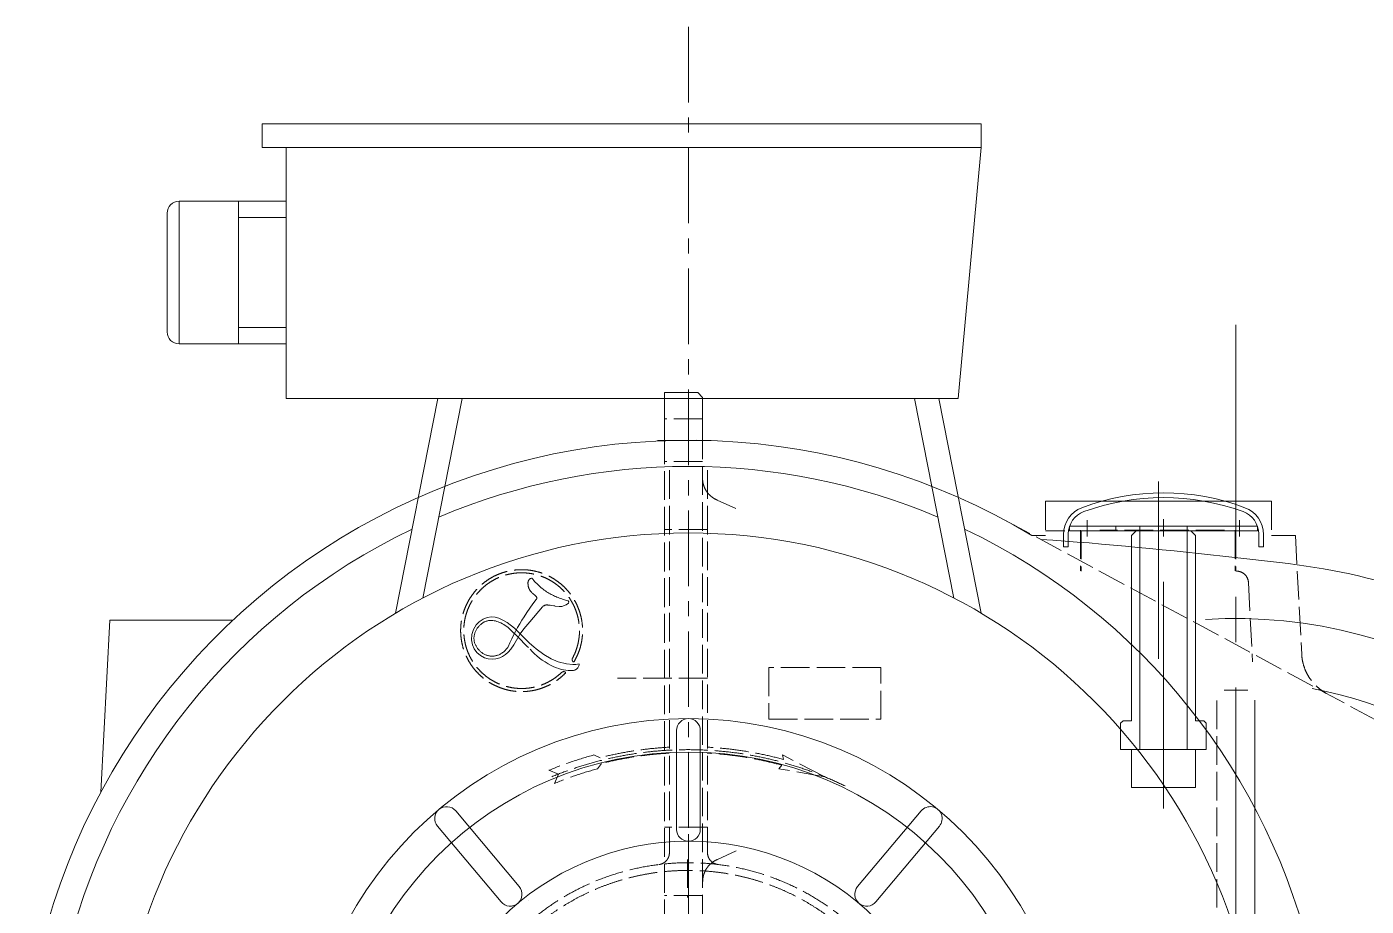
# Model space of a CAD drawing. Header units: millimetres. Extents: x 1925 to 561113, y 7411 to 433459.
# Drawn here: x 119519 to 133811, y 345388 to 354773 of the extents above; entities that cross this region are included whole.
import ezdxf

# ---------------------------------------------------------------- set-up
doc = ezdxf.new("R2010")
doc.units = ezdxf.units.MM
doc.header["$LTSCALE"] = 25.4
for name, pattern in [('ACAD_ISO02W100', [15, 12, -3]), ('CENTER', [50.8, 31.75, -6.35, 6.35, -6.35]), ('EB_DASH', [6, 3, -3])]:
    doc.linetypes.add(name, pattern=pattern)
for name, color, linetype, lineweight in [('CAXA0', 7, 'Continuous', 5), ('CAXA1', 5, 'CENTER', 5), ('CAXA2', 6, 'EB_DASH', 5), ('CAXA3', 7, 'Continuous', 5)]:
    doc.layers.add(name, color=color, linetype=linetype, lineweight=lineweight)

msp = doc.modelspace()

# ---------------------------------------------------------------- linework, layer by layer
at = {"color": 7, "lineweight": 5}
for p, q in [((129702.73, 353738.86), (122031.93, 353738.86)), ((122031.93, 353738.86), (122031.93, 353484.86)), ((129702.73, 353738.86), (129702.73, 353484.86)), ((129702.73, 353484.86), (122031.93, 353484.86)), ((122285.93, 353484.86), (122285.93, 350804.34)), ((129702.73, 353484.86), (129456.31, 350804.34)), ((121142.93, 352911.09), (121142.93, 351389.36)), ((121142.93, 352911.09), (122285.93, 352911.09)), ((121777.93, 352911.09), (121777.93, 351389.36)), ((121015.93, 352784.09), (121015.93, 351516.36)), ((122285.93, 352735.82), (121777.93, 352735.82)), ((122285.93, 351564.62), (121777.93, 351564.62)), ((122285.93, 351389.36), (121142.93, 351389.36)), ((129456.31, 350804.34), (122285.93, 350804.34)), ((123906.12, 350804.34), (123454.33, 348514.01)), ((124165.02, 350804.34), (123745.2, 348676.07)), ((128992.05, 350804.34), (129411.87, 348676.07)), ((129250.94, 350804.34), (129702.73, 348514.01)), ((126451.53, 347263.13), (126451.53, 346208.28)), ((126705.53, 347263.13), (126705.53, 346208.28)), ((124095.37, 346405.56), (124773.41, 345597.5)), ((129061.7, 346405.56), (128383.65, 345597.5)), ((123900.79, 346242.29), (124578.84, 345434.23)), ((129256.27, 346242.29), (128578.23, 345434.23))]:
    msp.add_line(p, q, dxfattribs=at)
for radius in [6122.46, 4141.47, 3785.12, 2832.62]:
    msp.add_circle((126578.53, 343248.66), radius, dxfattribs=at)
for centre, radius, start, end in [((121142.93, 352784.09), 127, 90, 180), ((121142.93, 351516.36), 127, 180, 270), ((126578.53, 343248.66), 6832.6, 67.063775, 112.936225), ((126578.53, 343248.66), 6832.6, 115.549542, 218.999144), ((126578.53, 343248.66), 6832.6, 321.000856, 64.450458), ((126578.53, 347263.13), 127, 0, 180), ((123998.08, 346323.92), 127, 40, 220), ((129158.99, 346323.92), 127, 320, 140), ((126578.53, 346208.28), 127, 180, 0), ((124676.13, 345515.86), 127, 220, 40), ((128480.94, 345515.86), 127, 140, 320)]:
    msp.add_arc(centre, radius, start, end, dxfattribs=at)
at = {"layer": 'CAXA0', "color": 7, "linetype": 'Continuous', "lineweight": 5}
for p, q in [((126678.1, 350868.81), (126322.5, 350868.81)), ((126322.5, 350380.34), (126322.5, 350868.81)), ((126678.1, 350868.81), (126728.9, 350818.01)), ((126728.9, 350364.01), (126728.9, 350818.01)), ((130388.65, 349710.75), (132801.65, 349710.75)), ((130645.42, 349443.95), (132649.29, 349443.95)), ((130645.42, 349393.15), (130645.42, 349443.95)), ((131139.36, 349393.15), (131139.36, 349443.95)), ((131393.36, 347061.64), (131393.36, 349443.95)), ((131901.36, 347061.64), (131901.36, 349443.95)), ((132649.29, 349393.15), (132649.29, 349443.95)), ((130580.56, 349224.74), (130580.56, 349355.81)), ((130631.36, 349224.74), (130631.36, 349360.59)), ((132155.36, 349393.15), (130645.42, 349393.15)), ((131304.46, 349342.35), (131355.26, 349393.15)), ((131304.46, 347366.44), (131304.46, 349342.35)), ((131990.25, 349342.35), (131939.45, 349393.15)), ((131990.25, 347366.44), (131990.25, 349342.35)), ((132155.36, 349393.15), (132649.29, 349393.15)), ((132663.36, 349224.74), (132663.36, 349360.59)), ((132714.16, 349224.74), (132714.16, 349355.81)), ((130580.56, 349224.74), (130631.36, 349224.74)), ((132714.16, 349224.74), (132663.36, 349224.74)), ((120404.94, 348441.05), (120308.75, 346605.72)), ((121718.5, 348441.05), (120404.94, 348441.05)), ((132623.85, 347586.36), (132623.85, 345183.55)), ((131190.16, 347341.04), (131215.56, 347366.44)), ((131190.16, 347341.04), (131190.16, 347060.94)), ((131304.46, 347366.44), (131215.56, 347366.44)), ((132079.16, 347366.44), (131990.25, 347366.44)), ((132079.16, 347366.44), (132104.56, 347341.04)), ((132104.56, 347341.04), (132104.56, 347060.94)), ((132104.56, 347061.64), (131190.16, 347061.64)), ((131990.25, 346655.24), (131304.46, 346655.24))]:
    msp.add_line(p, q, dxfattribs=at)
for centre, radius, start, end in [((126578.65, 343248.8), 7112, 58.997281, 173.068094), ((131647.36, 347335.75), 2463.8, 69.332684, 110.667316), ((131647.36, 347266.09), 2482.81, 70.008392, 110.037103), ((130885.36, 349355.81), 304.8, 110.667322, 179.999998), ((130885.36, 349360.59), 254, 109.991619, 179.999996), ((132409.36, 349360.59), 254, 0, 70.008377), ((132409.36, 349355.81), 304.8, 0, 69.332675), ((132409.36, 343251.64), 5207, 308.948505, 93.451408), ((132409.36, 343251.67), 4533.9, 317.848806, 79.539038)]:
    msp.add_arc(centre, radius, start, end, dxfattribs=at)
msp.add_open_spline([(131289, 338005.18), (131656.46, 337916.43), (132502.69, 337799.7), (133827.69, 337967.25), (135179.24, 338455.53), (136349.47, 339315.02), (137268.34, 340447.89), (137865.92, 341791.41), (138095.99, 343253.29), (137939.15, 344735.17), (137400.11, 346134.72), (136511.09, 347356.84), (135328.2, 348306.68), (133929.58, 348947.1), (132222.43, 349129.87), (131028.81, 349258.59), (130337.76, 349302.03)], degree=3, knots=[390.98498626, 390.98498626, 390.98498626, 390.98498626, 435.56299749, 491.28195021, 547.41434303, 603.98953109, 660.95716694, 718.31881984, 776.07240924, 834.21739946, 892.75484467, 951.68474658, 1011.00710686, 1070.72192716, 1130.87730114, 1212.95931794, 1212.95931794, 1212.95931794, 1212.95931794], dxfattribs=at)
at = {"layer": 'CAXA1', "lineweight": 5}
msp.add_line((126578.53, 354772.72), (126578.53, 335563.62), dxfattribs=at)
at = {"layer": 'CAXA1', "linetype": 'CENTER', "lineweight": 5, "ltscale": 3}
for p, q in [((132420.65, 351593.35), (132420.65, 331902.45)), ((126822.21, 350358.65), (126248, 350358.65)), ((131595.15, 349921.95), (131595.15, 348027.69)), ((132420.29, 349100.89), (132420.29, 349819.52)), ((130834.56, 349332.56), (130834.56, 349506.51)), ((131647.36, 346429.23), (131647.36, 349520.15)), ((132460.16, 349332.56), (132460.16, 349506.51)), ((132420.41, 348211.87), (132420.41, 348427.12))]:
    msp.add_line(p, q, dxfattribs=at)
at = {"layer": 'CAXA2', "color": 7, "linetype": 'ACAD_ISO02W100', "lineweight": 5}
for p, q in [((126728.9, 350589.41), (126322.5, 350589.41)), ((126322.5, 344772.81), (126322.5, 350376.9)), ((126322.5, 344770.65), (126322.5, 350358.65)), ((126728.9, 344823.61), (126728.9, 350382.26)), ((126728.9, 344823.61), (126728.9, 350364.01)), ((126728.9, 350132.21), (126322.5, 350132.21)), ((126375.45, 350041.45), (126375.45, 345959.11)), ((126781.85, 350041.45), (126781.85, 345959.36)), ((126885.88, 349722.27), (127084.51, 349631.47)), ((130388.65, 349710.75), (130388.65, 349344.8)), ((132801.65, 349710.75), (132801.65, 349344.8)), ((129952.98, 349509.35), (134441.54, 347090.1)), ((126781.85, 349408.31), (126322.5, 349408.31)), ((130388.65, 349344.8), (130241.89, 349344.8)), ((130975.73, 349395.6), (130388.65, 349395.6)), ((130760.5, 349400.6), (130760.5, 348968.8)), ((130769.65, 349395.6), (130769.65, 348963.8)), ((132298.13, 349400.6), (130966.57, 349400.6)), ((132307.28, 349395.6), (130975.73, 349395.6)), ((132411.31, 349400.55), (132411.31, 348968.75)), ((132411.5, 349400.6), (132411.5, 348968.8)), ((132411.63, 349400.67), (132411.63, 348968.87)), ((132420.47, 349395.55), (132420.47, 348963.75)), ((132420.65, 349395.6), (132420.65, 348963.8)), ((132420.79, 349395.67), (132420.79, 348963.87)), ((133055.65, 349344.8), (132801.65, 349344.8)), ((133055.65, 349344.8), (133122.03, 348078.37)), ((124874.32, 348868.05), (124872.91, 348865.65)), ((124875.87, 348870.3), (124874.32, 348868.05)), ((124877.56, 348872.4), (124875.87, 348870.3)), ((124880.13, 348875.07), (124877.56, 348872.4)), ((124883.07, 348877.59), (124880.13, 348875.07)), ((124886.35, 348879.95), (124883.07, 348877.59)), ((124889.97, 348882.14), (124886.35, 348879.95)), ((124893.91, 348884.15), (124889.97, 348882.14)), ((124898.13, 348885.96), (124893.91, 348884.15)), ((124902.59, 348887.54), (124898.13, 348885.96)), ((124907.21, 348888.88), (124902.59, 348887.54)), ((124907.21, 348888.88), (124917.17, 348876.86)), ((124917.17, 348876.86), (124927.37, 348865.06)), ((124866.43, 348837.23), (124866.4, 348833.29)), ((124866.4, 348833.29), (124866.5, 348829.16)), ((124866.61, 348841.02), (124866.43, 348837.23)), ((124866.5, 348829.16), (124866.73, 348824.83)), ((124866.91, 348844.64), (124866.61, 348841.02)), ((124866.73, 348824.83), (124867.1, 348820.3)), ((124867.35, 348848.1), (124866.91, 348844.64)), ((124867.1, 348820.3), (124868.06, 348812.13)), ((124867.93, 348851.4), (124867.35, 348848.1)), ((124868.65, 348854.55), (124867.93, 348851.4)), ((124868.06, 348812.13), (124869.36, 348804.28)), ((124869.51, 348857.56), (124868.65, 348854.55)), ((124869.36, 348804.28), (124870.13, 348800.48)), ((124870.5, 348860.41), (124869.51, 348857.56)), ((124870.13, 348800.48), (124870.99, 348796.76)), ((124871.64, 348863.11), (124870.5, 348860.41)), ((124870.99, 348796.76), (124871.94, 348793.12)), ((124872.91, 348865.65), (124871.64, 348863.11)), ((124871.94, 348793.12), (124872.97, 348789.55)), ((124872.97, 348789.55), (124874.09, 348786.06)), ((124874.09, 348786.06), (124875.3, 348782.65)), ((124875.3, 348782.65), (124876.59, 348779.31)), ((124876.59, 348779.31), (124877.97, 348776.05)), ((124877.97, 348776.05), (124879.43, 348772.86)), ((124879.43, 348772.86), (124880.99, 348769.74)), ((124880.99, 348769.74), (124882.63, 348766.7)), ((124882.63, 348766.7), (124884.35, 348763.73)), ((124884.35, 348763.73), (124886.21, 348760.77)), ((124886.21, 348760.77), (124888.19, 348757.81)), ((124888.19, 348757.81), (124890.32, 348754.85)), ((124890.32, 348754.85), (124892.59, 348751.87)), ((124892.59, 348751.87), (124895.01, 348748.86)), ((124895.01, 348748.86), (124897.59, 348745.83)), ((124897.59, 348745.83), (124903.27, 348739.61)), ((124903.27, 348739.61), (124909.03, 348733.77)), ((124909.03, 348733.77), (124915.69, 348727.4)), ((124915.69, 348727.4), (124921.88, 348721.73)), ((124927.37, 348865.06), (124937.8, 348853.5)), ((124937.8, 348853.5), (124948.44, 348842.2)), ((124948.44, 348842.2), (124959.29, 348831.15)), ((124959.29, 348831.15), (124970.34, 348820.37)), ((124970.34, 348820.37), (124981.59, 348809.87)), ((124981.59, 348809.87), (124993.01, 348799.65)), ((124993.01, 348799.65), (125004.62, 348789.72)), ((125004.62, 348789.72), (125016.39, 348780.08)), ((125016.39, 348780.08), (125028.31, 348770.76)), ((125028.31, 348770.76), (125040.39, 348761.74)), ((125040.39, 348761.74), (125052.62, 348753.03)), ((125052.62, 348753.03), (125064.99, 348744.65)), ((125064.99, 348744.65), (125077.47, 348736.59)), ((125077.47, 348736.59), (125090.09, 348728.86)), ((125090.09, 348728.86), (125101.73, 348722.08)), ((132553.96, 348843.45), (132598.32, 347997.09)), ((125021.59, 348584.42), (124885.17, 348424.02)), ((124919.2, 348615.57), (124886.6, 348570.15)), ((124952.93, 348660.28), (124919.2, 348615.57)), ((124921.88, 348721.73), (124939.34, 348706)), ((124939.34, 348706), (124952.93, 348693.44)), ((125023, 348585.16), (125018.37, 348581.12)), ((125027.75, 348588.85), (125023, 348585.16)), ((125032.57, 348592.15), (125027.75, 348588.85)), ((125037.44, 348595.04), (125032.57, 348592.15)), ((125042.3, 348597.5), (125037.44, 348595.04)), ((125047.14, 348599.51), (125042.3, 348597.5)), ((125051.94, 348601.07), (125047.14, 348599.51)), ((125054.32, 348601.68), (125051.94, 348601.07)), ((125056.69, 348602.18), (125054.32, 348601.68)), ((125060.72, 348602.77), (125056.69, 348602.18)), ((125064.95, 348603.09), (125060.72, 348602.77)), ((125069.42, 348603.13), (125064.95, 348603.09)), ((125074.21, 348602.91), (125069.42, 348603.13)), ((125078.94, 348602.47), (125074.21, 348602.91)), ((125084.22, 348601.78), (125078.94, 348602.47)), ((125101.48, 348598.94), (125084.22, 348601.78)), ((125114.35, 348597.1), (125101.48, 348598.94)), ((125101.73, 348722.08), (125113.55, 348715.53)), ((125113.55, 348715.53), (125125.56, 348709.19)), ((125142.49, 348593.67), (125114.35, 348597.1)), ((125125.56, 348709.19), (125137.75, 348703.09)), ((125137.75, 348703.09), (125150.12, 348697.2)), ((125154.37, 348591.92), (125142.49, 348593.67)), ((125150.12, 348697.2), (125162.66, 348691.55)), ((125198.83, 348584.81), (125156.49, 348591.7)), ((125162.66, 348691.55), (125175.36, 348686.14)), ((125175.36, 348686.14), (125188.21, 348680.96)), ((125188.21, 348680.96), (125201.22, 348676.02)), ((125227.25, 348585.9), (125198.83, 348584.81)), ((125201.22, 348676.02), (125214.37, 348671.32)), ((125214.37, 348671.32), (125227.66, 348666.87)), ((125272.97, 348605.68), (125227.25, 348585.9)), ((125227.66, 348666.87), (125241.07, 348662.66)), ((125241.07, 348662.66), (125254.6, 348658.7)), ((125254.6, 348658.7), (125268.25, 348655)), ((125268.25, 348655), (125281.99, 348651.55)), ((125299.02, 348622.88), (125272.97, 348605.68)), ((125281.99, 348651.55), (125295.83, 348648.35)), ((125295.83, 348648.35), (125304, 348637.42)), ((125304, 348637.42), (125299.02, 348622.88)), ((124346.16, 348424.41), (124387.08, 348451.33)), ((124387.08, 348451.33), (124431.96, 348468.67)), ((124431.96, 348468.67), (124477.62, 348475.21)), ((124477.62, 348475.21), (124516.21, 348472.1)), ((124516.21, 348472.1), (124556.73, 348461.17)), ((124556.73, 348461.17), (124599.35, 348442.4)), ((124599.35, 348442.4), (124644.74, 348415.49)), ((124801.18, 348439.05), (124778.18, 348400.16)), ((124824.88, 348477.4), (124801.18, 348439.05)), ((124855.16, 348524.1), (124824.88, 348477.4)), ((124886.6, 348570.15), (124855.16, 348524.1)), ((124266.7, 348288.26), (124283.53, 348342.34)), ((124283.53, 348342.34), (124312.22, 348389.9)), ((124296.01, 348291.79), (124298.13, 348299.01)), ((124298.13, 348299.01), (124300.56, 348306.22)), ((124300.56, 348306.22), (124303.31, 348313.4)), ((124303.31, 348313.4), (124306.35, 348320.53)), ((124306.35, 348320.53), (124309.69, 348327.59)), ((124309.69, 348327.59), (124313.32, 348334.57)), ((124312.22, 348389.9), (124346.16, 348424.41)), ((124313.32, 348334.57), (124317.22, 348341.45)), ((124317.22, 348341.45), (124321.39, 348348.2)), ((124321.39, 348348.2), (124325.81, 348354.83)), ((124325.81, 348354.83), (124330.49, 348361.3)), ((124330.49, 348361.3), (124335.4, 348367.61)), ((124335.4, 348367.61), (124340.53, 348373.73)), ((124340.53, 348373.73), (124345.87, 348379.64)), ((124345.87, 348379.64), (124351.4, 348385.34)), ((124351.4, 348385.34), (124357.11, 348390.79)), ((124357.11, 348390.79), (124362.98, 348396)), ((124362.98, 348396), (124369, 348400.94)), ((124369, 348400.94), (124375.14, 348405.6)), ((124375.14, 348405.6), (124381.39, 348409.96)), ((124381.39, 348409.96), (124387.75, 348414.03)), ((124387.75, 348414.03), (124394.18, 348417.79)), ((124394.18, 348417.79), (124400.69, 348421.23)), ((124400.69, 348421.23), (124407.26, 348424.34)), ((124407.26, 348424.34), (124413.86, 348427.12)), ((124413.86, 348427.12), (124420.5, 348429.57)), ((124420.5, 348429.57), (124427.15, 348431.68)), ((124427.15, 348431.68), (124433.08, 348433.26)), ((124433.08, 348433.26), (124439.1, 348434.61)), ((124439.1, 348434.61), (124445.22, 348435.71)), ((124445.22, 348435.71), (124451.43, 348436.56)), ((124451.43, 348436.56), (124457.73, 348437.18)), ((124457.73, 348437.18), (124464.13, 348437.55)), ((124464.13, 348437.55), (124470.61, 348437.67)), ((124470.61, 348437.67), (124477.18, 348437.56)), ((124477.18, 348437.56), (124490.59, 348436.59)), ((124490.59, 348436.59), (124504.34, 348434.66)), ((124504.34, 348434.66), (124518.41, 348431.75)), ((124518.41, 348431.75), (124532.79, 348427.88)), ((124532.79, 348427.88), (124547.52, 348423.02)), ((124547.52, 348423.02), (124562.51, 348417.19)), ((124562.51, 348417.19), (124577.74, 348410.42)), ((124577.74, 348410.42), (124593.16, 348402.71)), ((124593.16, 348402.71), (124608.76, 348394.08)), ((124608.76, 348394.08), (124624.44, 348384.56)), ((124624.44, 348384.56), (124640.14, 348374.21)), ((124640.14, 348374.21), (124655.75, 348363.1)), ((124644.74, 348415.49), (124723.18, 348354.06)), ((124734.35, 348320.94), (124713.54, 348280.64)), ((124782.86, 348296.05), (124714, 348177.16)), ((124723.18, 348354.06), (124760.21, 348317.38)), ((124755.91, 348360.8), (124734.35, 348320.94)), ((124778.18, 348400.16), (124755.91, 348360.8)), ((124760.21, 348317.38), (124884.35, 348195)), ((124821.57, 348348.96), (124782.86, 348296.05)), ((124885.17, 348424.02), (124821.57, 348348.96)), ((124263.09, 348232.08), (124266.7, 348288.26)), ((124273, 348178.31), (124263.09, 348232.08)), ((124292.85, 348134.59), (124273, 348178.31)), ((124289.99, 348248.8), (124290.18, 348255.86)), ((124290.12, 348241.83), (124289.99, 348248.8)), ((124290.57, 348234.82), (124290.12, 348241.83)), ((124290.18, 348255.86), (124290.7, 348262.97)), ((124291.34, 348227.79), (124290.57, 348234.82)), ((124290.7, 348262.97), (124291.54, 348270.14)), ((124292.43, 348220.74), (124291.34, 348227.79)), ((124291.54, 348270.14), (124292.71, 348277.34)), ((124293.83, 348213.68), (124292.43, 348220.74)), ((124292.71, 348277.34), (124294.2, 348284.56)), ((124295.54, 348206.63), (124293.83, 348213.68)), ((124294.2, 348284.56), (124296.01, 348291.79)), ((124297.56, 348199.59), (124295.54, 348206.63)), ((124299.89, 348192.57), (124297.56, 348199.59)), ((124302.53, 348185.58), (124299.89, 348192.57)), ((124305.47, 348178.64), (124302.53, 348185.58)), ((124308.7, 348171.77), (124305.47, 348178.64)), ((124312.21, 348164.97), (124308.7, 348171.77)), ((124316.01, 348158.26), (124312.21, 348164.97)), ((124320.08, 348151.66), (124316.01, 348158.26)), ((124655.75, 348157.36), (124650.16, 348149.38)), ((124674.24, 348198.83), (124655.75, 348157.36)), ((124693.52, 348239.95), (124674.24, 348198.83)), ((124714, 348177.16), (124682.25, 348130.53)), ((124713.54, 348280.64), (124693.52, 348239.95)), ((124884.35, 348195), (124930.07, 348155.47)), ((124930.07, 348155.47), (124952.93, 348136.34)), ((124322.45, 348095.35), (124292.85, 348134.59)), ((124324.42, 348145.17), (124320.08, 348151.66)), ((124359.86, 348063.13), (124322.45, 348095.35)), ((124329, 348138.82), (124324.42, 348145.17)), ((124333.85, 348132.59), (124329, 348138.82)), ((124338.94, 348126.52), (124333.85, 348132.59)), ((124344.25, 348120.63), (124338.94, 348126.52)), ((124349.77, 348114.93), (124344.25, 348120.63)), ((124355.48, 348109.44), (124349.77, 348114.93)), ((124361.38, 348104.17), (124355.48, 348109.44)), ((124402.59, 348040.1), (124359.86, 348063.13)), ((124367.44, 348099.13), (124361.38, 348104.17)), ((124373.66, 348094.33), (124367.44, 348099.13)), ((124380.01, 348089.79), (124373.66, 348094.33)), ((124386.49, 348085.52), (124380.01, 348089.79)), ((124393.07, 348081.52), (124386.49, 348085.52)), ((124399.76, 348077.8), (124393.07, 348081.52)), ((124406.52, 348074.38), (124399.76, 348077.8)), ((124442, 348028.46), (124402.59, 348040.1)), ((124413.35, 348071.25), (124406.52, 348074.38)), ((124420.23, 348068.43), (124413.35, 348071.25)), ((124427.15, 348065.92), (124420.23, 348068.43)), ((124434.04, 348063.74), (124427.15, 348065.92)), ((124441.02, 348061.84), (124434.04, 348063.74)), ((124448.08, 348060.23), (124441.02, 348061.84)), ((124483.49, 348024.22), (124442, 348028.46)), ((124455.21, 348058.91), (124448.08, 348060.23)), ((124462.4, 348057.88), (124455.21, 348058.91)), ((124469.63, 348057.14), (124462.4, 348057.88)), ((124476.89, 348056.69), (124469.63, 348057.14)), ((124484.18, 348056.55), (124476.89, 348056.69)), ((124525.05, 348027.59), (124483.49, 348024.22)), ((124491.47, 348056.69), (124484.18, 348056.55)), ((124498.75, 348057.14), (124491.47, 348056.69)), ((124506, 348057.88), (124498.75, 348057.14)), ((124513.22, 348058.91), (124506, 348057.88)), ((124520.39, 348060.23), (124513.22, 348058.91)), ((124527.5, 348061.84), (124520.39, 348060.23)), ((124564.59, 348038.39), (124525.05, 348027.59)), ((124534.52, 348063.74), (124527.5, 348061.84)), ((124541.45, 348065.92), (124534.52, 348063.74)), ((124549.52, 348068.85), (124541.45, 348065.92)), ((124557.53, 348072.2), (124549.52, 348068.85)), ((124565.47, 348075.95), (124557.53, 348072.2)), ((124596.13, 348053.37), (124564.59, 348038.39)), ((124573.34, 348080.11), (124565.47, 348075.95)), ((124581.11, 348084.67), (124573.34, 348080.11)), ((124588.78, 348089.61), (124581.11, 348084.67)), ((124596.32, 348094.93), (124588.78, 348089.61)), ((124626.5, 348073.91), (124596.13, 348053.37)), ((124603.73, 348100.61), (124596.32, 348094.93)), ((124610.99, 348106.67), (124603.73, 348100.61)), ((124618.08, 348113.05), (124610.99, 348106.67)), ((124624.97, 348119.76), (124618.08, 348113.05)), ((124631.64, 348126.77), (124624.97, 348119.76)), ((124655.38, 348099.78), (124626.5, 348073.91)), ((124638.08, 348134.06), (124631.64, 348126.77)), ((124644.26, 348141.61), (124638.08, 348134.06)), ((124650.16, 348149.38), (124644.26, 348141.61)), ((124682.25, 348130.53), (124655.38, 348099.78)), ((124888.33, 348132.13), (124911.3, 348106.79)), ((124911.3, 348106.79), (124935.97, 348082.34)), ((124935.97, 348082.34), (124962.27, 348058.82)), ((124952.93, 348136.34), (125036.98, 348072.92)), ((124962.27, 348058.82), (124990.12, 348036.33)), ((124990.12, 348036.33), (125019.47, 348014.9)), ((125019.47, 348014.9), (125050.17, 347994.64)), ((125036.98, 348072.92), (125113.71, 348028.16)), ((125113.71, 348028.16), (125190.21, 347997.12)), ((125050.17, 347994.64), (125082.13, 347975.61)), ((125082.13, 347975.61), (125115.21, 347957.9)), ((125115.21, 347957.9), (125143.55, 347944.25)), ((125143.55, 347944.25), (125170.49, 347932.76)), ((125170.49, 347932.76), (125196.55, 347923.22)), ((125190.21, 347997.12), (125275.78, 347974.46)), ((125196.55, 347923.22), (125221.98, 347915.53)), ((125221.98, 347915.53), (125247.07, 347909.61)), ((125247.07, 347909.61), (125271.87, 347905.48)), ((125271.87, 347905.48), (125296.48, 347903.09)), ((125275.78, 347974.46), (125343.4, 347965.87)), ((125296.48, 347903.09), (125320.99, 347902.46)), ((125320.99, 347902.46), (125341.78, 347903.52)), ((125341.78, 347903.52), (125350.61, 347904.72)), ((125343.4, 347965.87), (125378.13, 347967.76)), ((125350.61, 347904.72), (125358.64, 347906.4)), ((125358.64, 347906.4), (125366.03, 347908.59)), ((125366.03, 347908.59), (125372.75, 347911.29)), ((125372.75, 347911.29), (125378.84, 347914.53)), ((125378.13, 347967.76), (125414.24, 347974.46)), ((125378.84, 347914.53), (125384.31, 347918.3)), ((125384.31, 347918.3), (125389.23, 347922.65)), ((125389.23, 347922.65), (125393.86, 347927.74)), ((125393.86, 347927.74), (125398.15, 347933.55)), ((125398.15, 347933.55), (125402.07, 347940.02)), ((125402.07, 347940.02), (125405.61, 347947.13)), ((125405.61, 347947.13), (125408.7, 347954.76)), ((125408.7, 347954.76), (125411.29, 347962.81)), ((125411.29, 347962.81), (125413.33, 347971.1)), ((127436.37, 347934.68), (127436.37, 347382.63)), ((128632.71, 347934.68), (127436.37, 347934.68)), ((128632.71, 347382.63), (128632.71, 347934.68)), ((126781.85, 347820.81), (125819.93, 347820.81)), ((132217.45, 347583.28), (132217.45, 345180.85)), ((132547.65, 347693.8), (132293.65, 347693.8)), ((127436.37, 347382.63), (128632.71, 347382.63)), ((131304.46, 347061.64), (131304.46, 346655.24)), ((131990.26, 347061.64), (131990.26, 346655.24)), ((125569.95, 347002.05), (125635.83, 346973.29)), ((125651.4, 346911.73), (125609.39, 346854.84)), ((127575.49, 346892.88), (127542.15, 346855.85)), ((128033.66, 346768.75), (127581.6, 347003.06)), ((127581.6, 347003.06), (127592.26, 346954.13)), ((125192.08, 346798.68), (125090.44, 346839.14)), ((125148.76, 346698.34), (125192.08, 346798.68)), ((126577.54, 346753.99), (126577.54, 346347.59)), ((128033.66, 346768.75), (127542.15, 346855.85)), ((131990.26, 346655.24), (131304.46, 346655.24)), ((126781.85, 346233.31), (126322.5, 346233.31)), ((126578.64, 345852.07), (126578.64, 346233.07)), ((126568.51, 345888.22), (126568.51, 345481.82)), ((126888.08, 345887.01), (127086.71, 345977.81)), ((126577.66, 345864.97), (126577.66, 345458.57)), ((124867.75, 345454.44), (124868.15, 345454.04)), ((126728.9, 345502.69), (126322.5, 345502.69))]:
    msp.add_line(p, q, dxfattribs=at)
for centre, radius, start, end in [((126982.9, 349957.01), 254, 180, 247.544446), ((126982.9, 349957.01), 254, 180, 247.544446), ((124798.63, 348328.81), 650.61, 329.501755, 315.842637), ((124798.63, 348328.81), 617.22, 331.641994, 313.630899), ((132427.14, 348836.8), 127, 3, 90), ((124938.79, 348676.51), 22.14, 306.861787, 53.138213), ((141631.78, 365224.82), 23927.04, 224.806462, 225.591354), ((125372.48, 348020.32), 34.29, 151.909947, 221.988174), ((133629.33, 348104.96), 508, 183, 241.676133), ((125247.99, 347856.9), 34.41, 63.526286, 133.007969), ((125259.93, 347880.88), 7.62, 315.842637, 63.526286), ((125352.66, 348002.48), 7.62, 221.988174, 329.501755), ((126575.64, 343248.77), 3810, 63.935368, 112.472454), ((126577.66, 343248.77), 3841.75, 93.047399, 104.191073), ((126577.66, 343248.77), 3778.25, 93.098665, 104.191073), ((126577.66, 343248.77), 3841.75, 74.686624, 86.983529), ((126577.66, 343248.77), 3778.25, 74.686624, 86.932784), ((126577.66, 343248.77), 3886.2, 105.028863, 112.5006), ((126577.66, 343248.77), 3733.8, 105.030041, 112.500625), ((126248.45, 345959.11), 127, 276.967671, 0.000003), ((126985.1, 345652.27), 254, 112.455554, 180), ((126908.85, 345959.36), 127, 180, 263.076103), ((126579.69, 343248.77), 2603.5, 306.280444, 177.449885), ((126575.64, 343248.77), 2521.42, 2.35102, 0.000748)]:
    msp.add_arc(centre, radius, start, end, dxfattribs=at)
at = {"layer": 'CAXA3', "color": 7, "linetype": 'Continuous', "lineweight": 5}
for p, q in [((131304.46, 346655.24), (131304.46, 347061.64)), ((131990.25, 346655.24), (131990.25, 347061.64))]:
    msp.add_line(p, q, dxfattribs=at)

doc.saveas('drawing.dxf')
